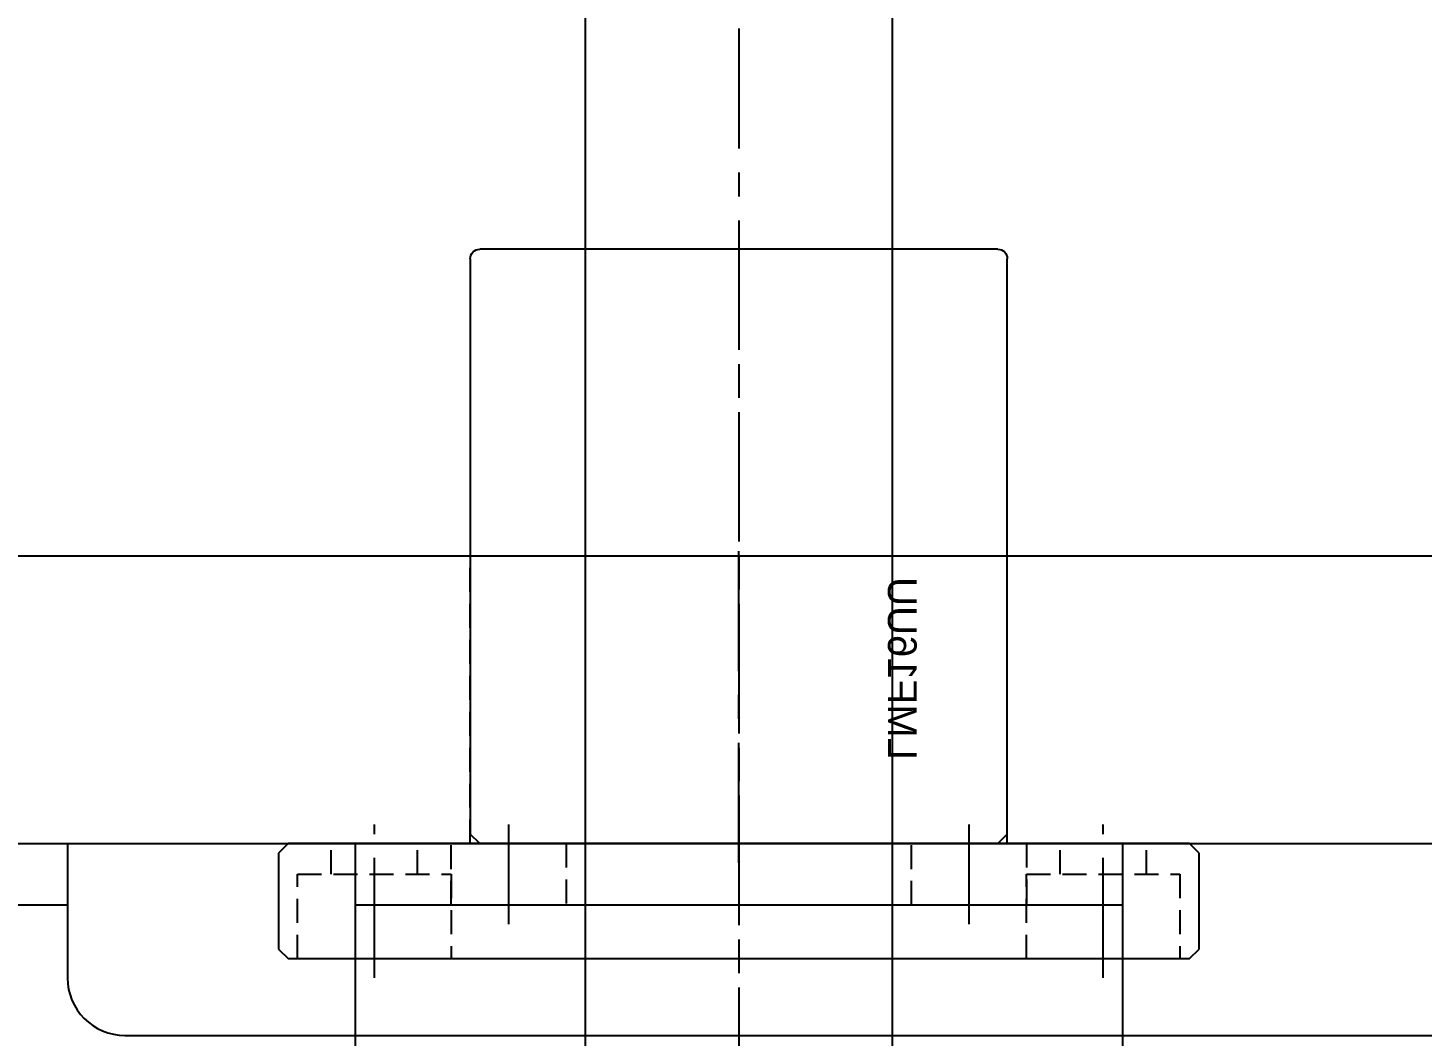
# Model space of a CAD drawing. Header units: inches. Extents: x 0 to 77285, y -118 to 40065.
# Drawn here: x 70735.3 to 70808, y 27987.8 to 28040.3 of the extents above; entities that cross this region are included whole.
import ezdxf
from ezdxf.enums import TextEntityAlignment as Align

# ---------------------------------------------------------------- set-up
doc = ezdxf.new("R2010")
doc.units = ezdxf.units.IN
doc.header["$LTSCALE"] = 5
doc.header["$MEASUREMENT"] = 0
doc.linetypes.add('CENTER', pattern=[2, 1.25, -0.25, 0.25, -0.25])
doc.linetypes.add('HIDDEN', pattern=[0.375, 0.25, -0.125])
for name, color, linetype in [('11', 1, 'CENTER'), ('22', 2, 'HIDDEN'), ('44', 4, 'Continuous'), ('77', 40, 'HIDDEN'), ('BOM-T', 4, 'Continuous'), ('Y', 60, 'Continuous')]:
    doc.layers.add(name, color=color, linetype=linetype)
doc.styles.get("Standard").update_dxf_attribs({"font": 'arial.ttf'})

# ---------------------------------------------------------------- blocks, each defined once
blk = doc.blocks.new('A$C21097e61')
for p, q in [((8, 0), (8, -122)), ((-8, 0), (-8, -122))]:
    blk.add_line(p, q)
at = {"layer": '11'}
blk.add_line((0, 1), (0, -131), dxfattribs=at)
blk = doc.blocks.new('A$Ccf0fb916')
for p, q in [((-24, 5.5), (-23.5, 6)), ((-23.5, 6), (23.5, 6)), ((23.5, 6), (24, 5.5)), ((-24, 0.5), (-24, 5.5)), ((24, 5.5), (24, 0.5)), ((-23.5, 0), (-24, 0.5)), ((23.5, 0), (-23.5, 0)), ((-13.5, 0), (-14, -0.5)), ((14, -0.5), (13.5, 0)), ((24, 0.5), (23.5, 0)), ((-14, -30.5), (-14, -0.5)), ((14, -0.5), (14, -30.5)), ((13.5, -31), (-13.5, -31))]:
    blk.add_line(p, q)
for centre, start, end in [((-13.5, -30.5), 180, 270), ((13.5, -30.5), 270, 360)]:
    blk.add_arc(centre, 0.5, start, end)
at = {"layer": '11'}
for p, q in [((-19, 7), (-19, -1)), ((0, -32), (0, 7)), ((19, 7), (19, -1))]:
    blk.add_line(p, q, dxfattribs=at)
at = {"layer": '22'}
for p, q in [((-23, 6), (-23, 1.6)), ((-15, 1.6), (-15, 6)), ((15, 6), (15, 1.6)), ((23, 1.6), (23, 6)), ((-23, 1.6), (-15, 1.6)), ((-21.25, 1.6), (-21.25, 0)), ((-16.75, 1.6), (-16.75, 0)), ((15, 1.6), (23, 1.6)), ((16.75, 1.6), (16.75, 0)), ((21.25, 1.6), (21.25, 0))]:
    blk.add_line(p, q, dxfattribs=at)
at = {"layer": 'BOM-T', "color": 4}
blk.add_text('LMF16UU', height=1.5, rotation=270, dxfattribs=at).set_placement((8.525, -4.355), align=Align.MIDDLE_LEFT)
blk = doc.blocks.new('A$C8b1ceeae')
for p, q in [((-10, 0), (10, 0)), ((10, 0), (10, -7)), ((-10, -3.2), (10, -3.2)), ((13, -10), (97, -10))]:
    blk.add_line(p, q)
blk.add_arc((13, -7), 3, 180, 270)
blk = doc.blocks.new('A$C4762031a')
for p, q in [((-20, 0), (20, 0)), ((-20, 0), (-20, -67)), ((20, 0), (20, -67)), ((-20, -3.2), (20, -3.2)), ((-17, -70), (17, -70))]:
    blk.add_line(p, q)
for centre in [(0, -32), (0, -57)]:
    blk.add_circle(centre, 6.25)
for centre, start, end in [((-17, -67), 180, 270), ((17, -67), 270, 0)]:
    blk.add_arc(centre, 3, start, end)
at = {"layer": '11'}
for p, q in [((-12, 1), (-12, -4.2)), ((12, 1), (12, -4.2)), ((0, -24.75), (0, -39.25)), ((-7.25, -32), (7.25, -32)), ((0, -49.75), (0, -64.25)), ((-7.25, -57), (7.25, -57))]:
    blk.add_line(p, q, dxfattribs=at)
at = {"layer": '22'}
for p, q in [((-15, -3.2), (-15, 0)), ((-9, 0), (-9, -3.2)), ((9, -3.2), (9, 0)), ((15, 0), (15, -3.2))]:
    blk.add_line(p, q, dxfattribs=at)
blk = doc.blocks.new('A$C8a6ad95f')
for p, q in [((-155, 15, 0), (155, 15, 0)), ((-155, 0, 0), (155, 0, 0))]:
    blk.add_line(p, q)
at = {"layer": '11'}
blk.add_line((77.5, -1, 0), (77.5, 16, 0), dxfattribs=at)
at = {"layer": '77'}
for p, q in [((63.5, 0, 0), (63.5, 15, 0)), ((91.5, 0, 0), (91.5, 15, 0))]:
    blk.add_line(p, q, dxfattribs=at)
blk = doc.blocks.new('A$C9345a28b')
for name, p in [('A$C8a6ad95f', (125, -58, 0)), ('A$C4762031a', (202.5, -58, 0))]:
    blk.add_blockref(name, p)
at = {"layer": '44', "xscale": -1, "rotation": 180}
blk.add_blockref('A$Ccf0fb916', (202.5, -58, 0), dxfattribs=at)
at = {"layer": 'Y'}
blk.add_blockref('A$C8b1ceeae', (157.5, -58, 0), dxfattribs=at)
blk = doc.blocks.new('A$C368a4807')
for name, p in [('A$C21097e61', (202.5, 43.5, 0)), ('A$C9345a28b', (0, 0))]:
    blk.add_blockref(name, p)

msp = doc.modelspace()

# ---------------------------------------------------------------- block references
msp.add_blockref('A$C368a4807', (70569.82571066, 28055.79321227))

doc.saveas('drawing.dxf')
